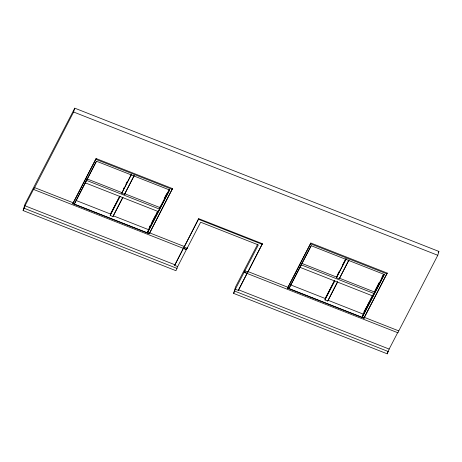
<?xml version="1.0" encoding="UTF-8"?>
<svg xmlns="http://www.w3.org/2000/svg" width="462" height="462" viewBox="0 0 462 462"><rect width="100%" height="100%" fill="white"/><g stroke="black" fill="none" stroke-linecap="round" stroke-linejoin="round"><path stroke-width="0.69" d="M187.266 247.869L177.662 266.568L175.947 270.697L23.1 210.557L24.965 204.192L74.746 108.166L438.9 251.444L437.774 255.29L397.828 332.75L244.196 272.303L244.375 271.558M397.678 332.634L389.16 349.07L387.254 353.834L233.628 293.387L235.343 289.264L238.323 290.431L247.187 273.285M74.746 108.166L73.614 112.012L33.668 189.472L186.521 249.613M73.181 202.783L72.898 203.684L149.284 233.737L172.499 188.6L96.113 158.547L73.181 202.783L34.459 187.549M172.499 188.6L149.284 233.737M244.987 270.38L244.196 272.303M287.913 287.272L287.63 288.167L364.016 318.22L387.231 273.082L310.845 243.029L287.913 287.272L247.973 271.558L247.788 272.193L244.796 271.021M183.57 247.984L174.642 265.379L177.662 266.568M397.903 332.311L397.828 332.75M23.1 210.557L25.006 205.792L33.847 188.727L33.668 189.472M86.735 178.771L86.29 180.29L159.43 209.072L160.32 206.029M72.898 203.684L96.113 158.547M122.927 197.424L113.011 216.545L110.204 215.442L110.834 213.305L119.756 196.096M113.011 216.545L113.242 215.766L148.412 229.602L157.992 211.117M134.263 175.548L124.526 194.329L121.72 193.226L131.312 174.451M124.526 194.329L134.119 175.554M148.412 229.602L147.442 232.9L169.669 190.021L96.523 161.244L74.295 204.123L96.096 161.717M85.014 182.75L158.16 211.527L158.489 210.401M174.642 265.379L183.674 247.678L183.489 248.319L186.509 249.503M262.41 243.717L247.788 272.193L262.41 243.717L198.718 218.659L184.101 247.135L187.122 248.325L187.306 247.69M149.567 232.836L184.286 246.5L184.101 247.135L198.718 218.659M233.628 293.387L235.493 287.023L257.663 244.259M238.323 290.431L246.708 274.001M287.63 288.167L310.845 243.029M337.653 281.907L327.743 301.033L324.936 299.93L325.56 297.788L334.153 281.214M327.743 301.033L337.555 281.762M348.995 260.031L339.258 278.817L336.452 277.714L336.931 276.08M339.258 278.817L348.85 260.042M299.746 267.232L372.886 296.009L373.383 294.323L363.138 314.085L362.168 317.388L384.396 274.509L311.255 245.732L289.079 288.438M372.886 296.009L375.052 290.517M387.254 353.834L388.005 351.287M74.492 203.499L74.347 203.956M147.488 232.733L169.571 189.853M364.258 317.504L364.016 318.22M362.22 317.221L384.303 274.341M85.331 182.132L85.967 180.908M123.649 188.583L124.295 187.335M125.918 184.199L127.217 181.699M119.86 196.217L110.609 214.068L76.103 200.491M110.204 215.442L120.12 196.321M121.72 193.226L131.456 174.445M113.571 215.125L122.823 197.28M149.469 226.975L150.127 225.699M151.779 222.511L155.746 214.859M156.404 213.583L157.068 212.312M164.218 198.516L166.811 193.509M169.288 189.391L159.875 207.548L124.705 193.711M158.16 211.527L159.43 209.072M187.122 248.325L200.652 222.222L258.327 244.918L235.343 289.264M289.593 287.162L311.157 245.565M337.404 274.948L339.351 271.188M342.596 264.928L345.842 258.668M334.592 280.7L325.34 298.55L290.171 284.713M346.044 258.934L336.631 277.096L302.125 263.519M324.936 299.93L334.846 280.804M336.452 277.714L346.188 258.928M363.865 312.093L366.84 306.358M367.504 305.082L369.155 301.894M369.814 300.618L372.459 295.518M375.375 289.888L379.273 282.374M381.866 277.367L383.489 274.237M383.691 274.503L374.607 292.036L339.437 278.199M387.231 273.082L364.299 317.325L398.619 330.827M438.236 252.72L438.9 251.444M73.614 112.012L437.774 255.29M95.877 159.35L172.262 189.403M310.608 243.838L386.994 273.891M198.533 219.294L262.225 244.358M87.399 179.031L121.904 192.608M301.016 264.778L374.162 293.555M327.968 300.248L363.138 314.085M147.557 232.548L149.445 233.287M287.791 287.722L289.143 288.253M72.95 203.557L149.336 233.61M287.676 288.04L364.062 318.093M244.19 272.199L247.176 273.371M25.006 205.792L174.832 264.738M238.507 289.795L389.16 349.07M24.267 208.31L177.113 268.445M234.794 291.141L388.421 351.582"/></g></svg>
